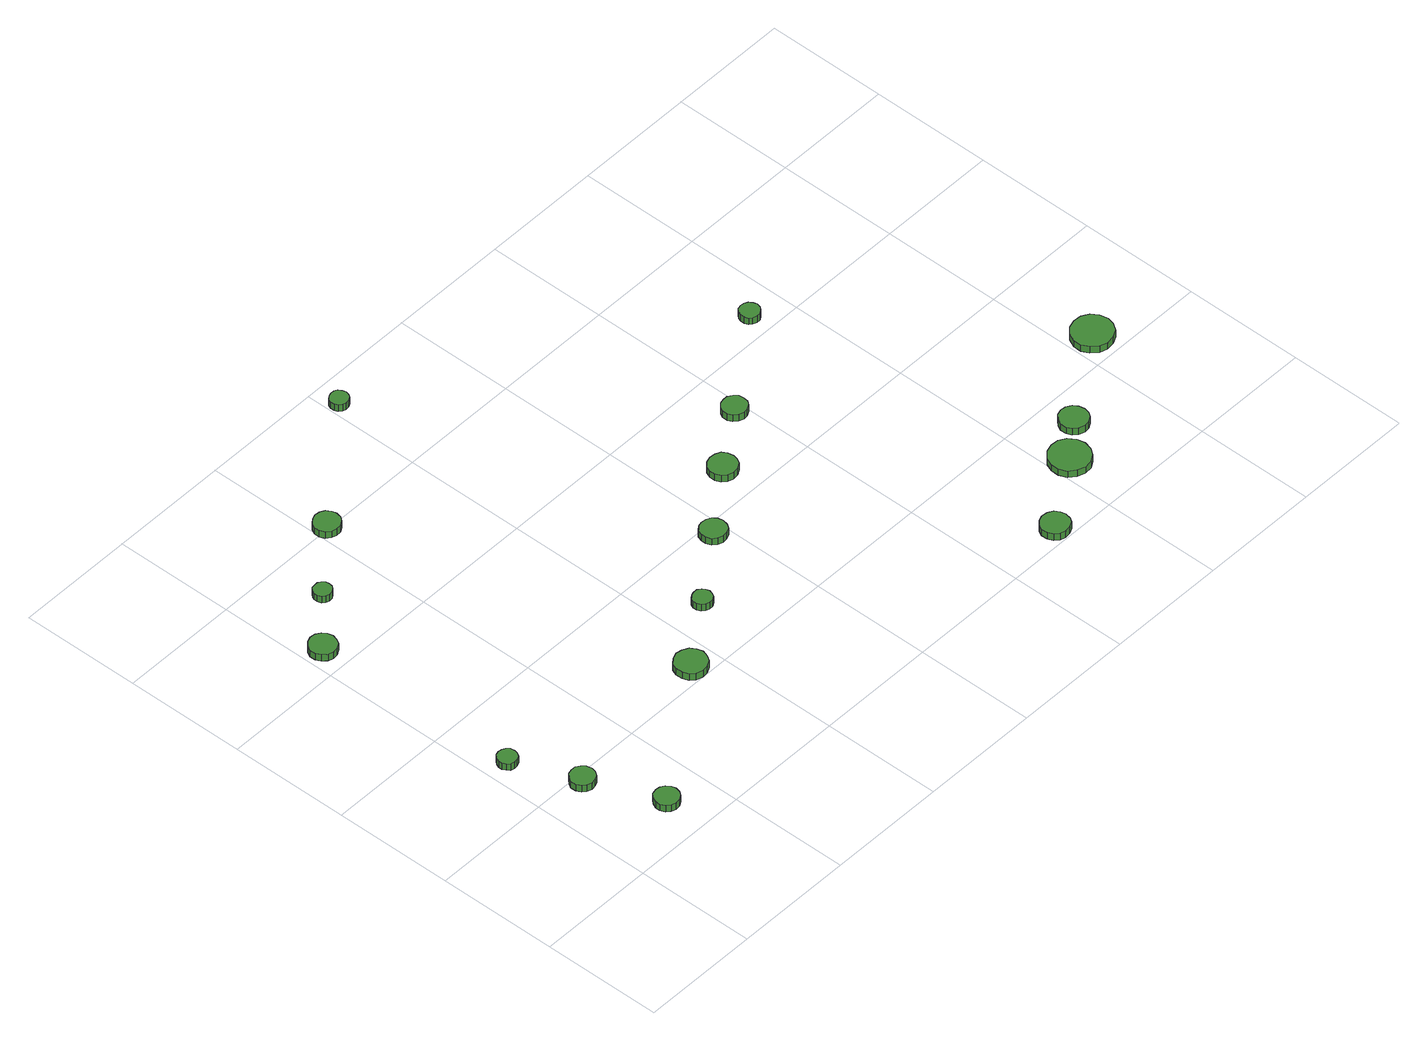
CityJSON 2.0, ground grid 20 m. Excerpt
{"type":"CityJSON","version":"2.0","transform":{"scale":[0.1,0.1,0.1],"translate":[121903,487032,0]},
"CityObjects":{
"tree1":{"type":"SolitaryVegetationObject","attributes":{"function":"something"},"geometry":[{"type":"MultiSurface","lod":"1","boundaries":[[[0,1,2,3,4,5,6,7,8,9,10,11,12,13,14]],[[15,16,17,18,19,20,21,22,23,24,25,26,27,28,29]],[[0,29,28,1]],[[1,28,27,2]],[[2,27,26,3]],[[3,26,25,4]],[[4,25,24,5]],[[5,24,23,6]],[[6,23,22,7]],[[7,22,21,8]],[[8,21,20,9]],[[9,20,19,10]],[[10,19,18,11]],[[11,18,17,12]],[[12,17,16,13]],[[13,16,15,14]],[[14,15,29,0]]]}]},
"tree2":{"type":"SolitaryVegetationObject","attributes":{"function":"something"},"geometry":[{"type":"MultiSurface","lod":"1","boundaries":[[[30,31,32,33,34,35,36,37,38,39,40,41,42,43,44]],[[45,46,47,48,49,50,51,52,53,54,55,56,57,58,59]],[[30,59,58,31]],[[31,58,57,32]],[[32,57,56,33]],[[33,56,55,34]],[[34,55,54,35]],[[35,54,53,36]],[[36,53,52,37]],[[37,52,51,38]],[[38,51,50,39]],[[39,50,49,40]],[[40,49,48,41]],[[41,48,47,42]],[[42,47,46,43]],[[43,46,45,44]],[[44,45,59,30]]]}]},
"tree3":{"type":"SolitaryVegetationObject","attributes":{"function":"something"},"geometry":[{"type":"MultiSurface","lod":"1","boundaries":[[[60,61,62,63,64,65,66,67,68,69,70,71,72,73,74]],[[75,76,77,78,79,80,81,82,83,84,85,86,87,88,89]],[[60,89,88,61]],[[61,88,87,62]],[[62,87,86,63]],[[63,86,85,64]],[[64,85,84,65]],[[65,84,83,66]],[[66,83,82,67]],[[67,82,81,68]],[[68,81,80,69]],[[69,80,79,70]],[[70,79,78,71]],[[71,78,77,72]],[[72,77,76,73]],[[73,76,75,74]],[[74,75,89,60]]]}]},
"tree4":{"type":"SolitaryVegetationObject","attributes":{"function":"something"},"geometry":[{"type":"MultiSurface","lod":"1","boundaries":[[[90,91,92,93,94,95,96,97,98,99,100,101,102,103,104]],[[105,106,107,108,109,110,111,112,113,114,115,116,117,118,119]],[[90,119,118,91]],[[91,118,117,92]],[[92,117,116,93]],[[93,116,115,94]],[[94,115,114,95]],[[95,114,113,96]],[[96,113,112,97]],[[97,112,111,98]],[[98,111,110,99]],[[99,110,109,100]],[[100,109,108,101]],[[101,108,107,102]],[[102,107,106,103]],[[103,106,105,104]],[[104,105,119,90]]]}]},
"tree5":{"type":"SolitaryVegetationObject","attributes":{"function":"something"},"geometry":[{"type":"MultiSurface","lod":"1","boundaries":[[[120,121,122,123,124,125,126,127,128,129,130,131,132,133,134]],[[135,136,137,138,139,140,141,142,143,144,145,146,147,148,149]],[[120,149,148,121]],[[121,148,147,122]],[[122,147,146,123]],[[123,146,145,124]],[[124,145,144,125]],[[125,144,143,126]],[[126,143,142,127]],[[127,142,141,128]],[[128,141,140,129]],[[129,140,139,130]],[[130,139,138,131]],[[131,138,137,132]],[[132,137,136,133]],[[133,136,135,134]],[[134,135,149,120]]]}]},
"tree6":{"type":"SolitaryVegetationObject","attributes":{"function":"something"},"geometry":[{"type":"MultiSurface","lod":"1","boundaries":[[[150,151,152,153,154,155,156,157,158,159,160,161,162,163,164]],[[165,166,167,168,169,170,171,172,173,174,175,176,177,178,179]],[[150,179,178,151]],[[151,178,177,152]],[[152,177,176,153]],[[153,176,175,154]],[[154,175,174,155]],[[155,174,173,156]],[[156,173,172,157]],[[157,172,171,158]],[[158,171,170,159]],[[159,170,169,160]],[[160,169,168,161]],[[161,168,167,162]],[[162,167,166,163]],[[163,166,165,164]],[[164,165,179,150]]]}]},
"tree7":{"type":"SolitaryVegetationObject","attributes":{"function":"something"},"geometry":[{"type":"MultiSurface","lod":"1","boundaries":[[[180,181,182,183,184,185,186,187,188,189,190,191,192,193,194]],[[195,196,197,198,199,200,201,202,203,204,205,206,207,208,209]],[[180,209,208,181]],[[181,208,207,182]],[[182,207,206,183]],[[183,206,205,184]],[[184,205,204,185]],[[185,204,203,186]],[[186,203,202,187]],[[187,202,201,188]],[[188,201,200,189]],[[189,200,199,190]],[[190,199,198,191]],[[191,198,197,192]],[[192,197,196,193]],[[193,196,195,194]],[[194,195,209,180]]]}]},
"tree8":{"type":"SolitaryVegetationObject","attributes":{"function":"something"},"geometry":[{"type":"MultiSurface","lod":"1","boundaries":[[[210,211,212,213,214,215,216,217,218,219,220,221,222,223,224]],[[225,226,227,228,229,230,231,232,233,234,235,236,237,238,239]],[[210,239,238,211]],[[211,238,237,212]],[[212,237,236,213]],[[213,236,235,214]],[[214,235,234,215]],[[215,234,233,216]],[[216,233,232,217]],[[217,232,231,218]],[[218,231,230,219]],[[219,230,229,220]],[[220,229,228,221]],[[221,228,227,222]],[[222,227,226,223]],[[223,226,225,224]],[[224,225,239,210]]]}]},
"tree9":{"type":"SolitaryVegetationObject","attributes":{"function":"something"},"geometry":[{"type":"MultiSurface","lod":"1","boundaries":[[[240,241,242,243,244,245,246,247,248,249,250,251,252,253,254]],[[255,256,257,258,259,260,261,262,263,264,265,266,267,268,269]],[[240,269,268,241]],[[241,268,267,242]],[[242,267,266,243]],[[243,266,265,244]],[[244,265,264,245]],[[245,264,263,246]],[[246,263,262,247]],[[247,262,261,248]],[[248,261,260,249]],[[249,260,259,250]],[[250,259,258,251]],[[251,258,257,252]],[[252,257,256,253]],[[253,256,255,254]],[[254,255,269,240]]]}]},
"tree10":{"type":"SolitaryVegetationObject","attributes":{"function":"something"},"geometry":[{"type":"MultiSurface","lod":"1","boundaries":[[[270,271,272,273,274,275,276,277,278,279,280,281,282,283,284]],[[285,286,287,288,289,290,291,292,293,294,295,296,297,298,299]],[[270,299,298,271]],[[271,298,297,272]],[[272,297,296,273]],[[273,296,295,274]],[[274,295,294,275]],[[275,294,293,276]],[[276,293,292,277]],[[277,292,291,278]],[[278,291,290,279]],[[279,290,289,280]],[[280,289,288,281]],[[281,288,287,282]],[[282,287,286,283]],[[283,286,285,284]],[[284,285,299,270]]]}]},
"tree11":{"type":"SolitaryVegetationObject","attributes":{"function":"something"},"geometry":[{"type":"MultiSurface","lod":"1","boundaries":[[[300,301,302,303,304,305,306,307,308,309,310,311,312,313,314]],[[315,316,317,318,319,320,321,322,323,324,325,326,327,328,329]],[[300,329,328,301]],[[301,328,327,302]],[[302,327,326,303]],[[303,326,325,304]],[[304,325,324,305]],[[305,324,323,306]],[[306,323,322,307]],[[307,322,321,308]],[[308,321,320,309]],[[309,320,319,310]],[[310,319,318,311]],[[311,318,317,312]],[[312,317,316,313]],[[313,316,315,314]],[[314,315,329,300]]]}]},
"tree12":{"type":"SolitaryVegetationObject","attributes":{"function":"something"},"geometry":[{"type":"MultiSurface","lod":"1","boundaries":[[[330,331,332,333,334,335,336,337,338,339,340,341,342,343,344]],[[345,346,347,348,349,350,351,352,353,354,355,356,357,358,359]],[[330,359,358,331]],[[331,358,357,332]],[[332,357,356,333]],[[333,356,355,334]],[[334,355,354,335]],[[335,354,353,336]],[[336,353,352,337]],[[337,352,351,338]],[[338,351,350,339]],[[339,350,349,340]],[[340,349,348,341]],[[341,348,347,342]],[[342,347,346,343]],[[343,346,345,344]],[[344,345,359,330]]]}]},
"tree13":{"type":"SolitaryVegetationObject","attributes":{"function":"something"},"geometry":[{"type":"MultiSurface","lod":"1","boundaries":[[[360,361,362,363,364,365,366,367,368,369,370,371,372,373,374]],[[375,376,377,378,379,380,381,382,383,384,385,386,387,388,389]],[[360,389,388,361]],[[361,388,387,362]],[[362,387,386,363]],[[363,386,385,364]],[[364,385,384,365]],[[365,384,383,366]],[[366,383,382,367]],[[367,382,381,368]],[[368,381,380,369]],[[369,380,379,370]],[[370,379,378,371]],[[371,378,377,372]],[[372,377,376,373]],[[373,376,375,374]],[[374,375,389,360]]]}]},
"tree14":{"type":"SolitaryVegetationObject","attributes":{"function":"something"},"geometry":[{"type":"MultiSurface","lod":"1","boundaries":[[[390,391,392,393,394,395,396,397,398,399,400,401,402,403,404]],[[405,406,407,408,409,410,411,412,413,414,415,416,417,418,419]],[[390,419,418,391]],[[391,418,417,392]],[[392,417,416,393]],[[393,416,415,394]],[[394,415,414,395]],[[395,414,413,396]],[[396,413,412,397]],[[397,412,411,398]],[[398,411,410,399]],[[399,410,409,400]],[[400,409,408,401]],[[401,408,407,402]],[[402,407,406,403]],[[403,406,405,404]],[[404,405,419,390]]]}]},
"tree15":{"type":"SolitaryVegetationObject","attributes":{"function":"something"},"geometry":[{"type":"MultiSurface","lod":"1","boundaries":[[[420,421,422,423,424,425,426,427,428,429,430,431,432,433,434]],[[435,436,437,438,439,440,441,442,443,444,445,446,447,448,449]],[[420,449,448,421]],[[421,448,447,422]],[[422,447,446,423]],[[423,446,445,424]],[[424,445,444,425]],[[425,444,443,426]],[[426,443,442,427]],[[427,442,441,428]],[[428,441,440,429]],[[429,440,439,430]],[[430,439,438,431]],[[431,438,437,432]],[[432,437,436,433]],[[433,436,435,434]],[[434,435,449,420]]]}]},
"tree16":{"type":"SolitaryVegetationObject","attributes":{"function":"something"},"geometry":[{"type":"MultiSurface","lod":"1","boundaries":[[[450,451,452,453,454,455,456,457,458,459,460,461,462,463,464]],[[465,466,467,468,469,470,471,472,473,474,475,476,477,478,479]],[[450,479,478,451]],[[451,478,477,452]],[[452,477,476,453]],[[453,476,475,454]],[[454,475,474,455]],[[455,474,473,456]],[[456,473,472,457]],[[457,472,471,458]],[[458,471,470,459]],[[459,470,469,460]],[[460,469,468,461]],[[461,468,467,462]],[[462,467,466,463]],[[463,466,465,464]],[[464,465,479,450]]]}]},
"tree17":{"type":"SolitaryVegetationObject","attributes":{"function":"something"},"geometry":[{"type":"MultiSurface","lod":"1","boundaries":[[[480,481,482,483,484,485,486,487,488,489,490,491,492,493,494]],[[495,496,497,498,499,500,501,502,503,504,505,506,507,508,509]],[[480,509,508,481]],[[481,508,507,482]],[[482,507,506,483]],[[483,506,505,484]],[[484,505,504,485]],[[485,504,503,486]],[[486,503,502,487]],[[487,502,501,488]],[[488,501,500,489]],[[489,500,499,490]],[[490,499,498,491]],[[491,498,497,492]],[[492,497,496,493]],[[493,496,495,494]],[[494,495,509,480]]]}]}
},
"vertices":[
[49,290,20],[48,297,20],[44,302,20],[38,305,20],[32,306,20],[25,304,20],[21,299,20],[18,293,20],[18,287,20],[21,281,20],[25,276,20],[32,274,20],[38,275,20],[44,278,20],[48,284,20],[48,284,7],[44,278,7],[38,275,7],[32,274,7],[25,276,7],[21,281,7],[18,287,7],[18,293,7],[21,299,7],[25,304,7],[32,306,7],[38,305,7],[44,302,7],[48,297,7],[49,290,7],
[99,186,16],[97,195,16],[92,201,16],[85,206,16],[77,206,16],[69,204,16],[63,198,16],[59,191,16],[59,182,16],[63,174,16],[69,169,16],[77,166,16],[85,167,16],[92,171,16],[97,178,16],[97,178,3],[92,171,3],[85,167,3],[77,166,3],[69,169,3],[63,174,3],[59,182,3],[59,191,3],[63,198,3],[69,204,3],[77,206,3],[85,206,3],[92,201,3],[97,195,3],[99,186,3],
[150,70,15],[148,78,15],[143,85,15],[136,89,15],[128,90,15],[120,88,15],[114,82,15],[110,74,15],[110,66,15],[114,58,15],[120,53,15],[128,50,15],[136,51,15],[143,55,15],[148,62,15],[148,62,2],[143,55,2],[136,51,2],[128,50,2],[120,53,2],[114,58,2],[110,66,2],[110,74,2],[114,82,2],[120,88,2],[128,90,2],[136,89,2],[143,85,2],[148,78,2],[150,70,2],
[53,642,15],[51,651,15],[46,658,15],[38,663,15],[29,664,15],[20,661,15],[13,655,15],[9,646,15],[9,637,15],[13,629,15],[20,622,15],[29,619,15],[38,620,15],[46,625,15],[51,633,15],[51,633,2],[46,625,2],[38,620,2],[29,619,2],[20,622,2],[13,629,2],[9,637,2],[9,646,2],[13,655,2],[20,661,2],[29,664,2],[38,663,2],[46,658,2],[51,651,2],[53,642,2],
[128,716,15],[127,722,15],[123,727,15],[118,730,15],[112,730,15],[106,729,15],[101,724,15],[99,719,15],[99,713,15],[101,707,15],[106,703,15],[112,701,15],[118,702,15],[123,705,15],[127,710,15],[127,710,2],[123,705,2],[118,702,2],[112,701,2],[106,703,2],[101,707,2],[99,713,2],[99,719,2],[101,724,2],[106,729,2],[112,730,2],[118,730,2],[123,727,2],[127,722,2],[128,716,2],
[381,225,17],[378,235,17],[372,244,17],[362,249,17],[352,251,17],[341,247,17],[333,240,17],[329,230,17],[329,219,17],[333,209,17],[341,202,17],[352,199,17],[362,200,17],[372,205,17],[378,214,17],[378,214,4],[372,205,4],[362,200,4],[352,199,4],[341,202,4],[333,209,4],[329,219,4],[329,230,4],[333,240,4],[341,247,4],[352,251,4],[362,249,4],[372,244,4],[378,235,4],[381,225,4],
[239,801,18],[237,809,18],[232,817,18],[224,821,18],[215,822,18],[207,819,18],[200,813,18],[196,805,18],[196,796,18],[200,788,18],[207,782,18],[215,780,18],[224,780,18],[232,785,18],[237,792,18],[237,792,5],[232,785,5],[224,780,5],[215,780,5],[207,782,5],[200,788,5],[196,796,5],[196,805,5],[200,813,5],[207,819,5],[215,822,5],[224,821,5],[232,817,5],[237,809,5],[239,801,5],
[480,301,15],[478,307,15],[475,312,15],[469,316,15],[462,316,15],[456,314,15],[451,310,15],[448,304,15],[448,297,15],[451,291,15],[456,287,15],[462,285,15],[469,285,15],[475,289,15],[478,294,15],[478,294,2],[475,289,2],[469,285,2],[462,285,2],[456,287,2],[451,291,2],[448,297,2],[448,304,2],[451,310,2],[456,314,2],[462,316,2],[469,316,2],[475,312,2],[478,307,2],[480,301,2],
[599,381,15],[597,390,15],[592,397,15],[584,401,15],[575,402,15],[567,400,15],[560,394,15],[557,385,15],[557,377,15],[560,369,15],[567,363,15],[575,360,15],[584,361,15],[592,365,15],[597,372,15],[597,372,2],[592,365,2],[584,361,2],[575,360,2],[567,363,2],[560,369,2],[557,377,2],[557,385,2],[560,394,2],[567,400,2],[575,402,2],[584,401,2],[592,397,2],[597,390,2],[599,381,2],
[432,955,17],[430,961,17],[427,967,17],[421,970,17],[415,970,17],[409,968,17],[404,964,17],[402,958,17],[402,952,17],[404,946,17],[409,942,17],[415,940,17],[421,941,17],[427,944,17],[430,949,17],[430,949,4],[427,944,4],[421,941,4],[415,940,4],[409,942,4],[404,946,4],[402,952,4],[402,958,4],[404,964,4],[409,968,4],[415,970,4],[421,970,4],[427,967,4],[430,961,4],[432,955,4],
[706,457,16],[704,467,16],[699,475,16],[690,479,16],[680,480,16],[671,477,16],[664,471,16],[660,462,16],[660,452,16],[664,443,16],[671,437,16],[680,434,16],[690,435,16],[699,440,16],[704,448,16],[704,448,3],[699,440,3],[690,435,3],[680,434,3],[671,437,3],[664,443,3],[660,452,3],[660,462,3],[664,471,3],[671,477,3],[680,480,3],[690,479,3],[699,475,3],[704,467,3],[706,457,3],
[936,25,14],[934,34,14],[929,42,14],[920,47,14],[910,48,14],[901,45,14],[894,39,14],[890,30,14],[890,20,14],[894,11,14],[901,5,14],[910,2,14],[920,3,14],[929,8,14],[934,15,14],[934,15,1],[929,8,1],[920,3,1],[910,2,1],[901,5,1],[894,11,1],[890,20,1],[890,30,1],[894,39,1],[901,45,1],[910,48,1],[920,47,1],[929,42,1],[934,34,1],[936,25,1],
[804,525,14],[803,534,14],[798,540,14],[790,545,14],[782,545,14],[774,543,14],[768,537,14],[764,530,14],[764,521,14],[768,514,14],[774,508,14],[782,505,14],[790,506,14],[798,510,14],[803,517,14],[803,517,1],[798,510,1],[790,506,1],[782,505,1],[774,508,1],[768,514,1],[764,521,1],[764,530,1],[768,537,1],[774,543,1],[782,545,1],[790,545,1],[798,540,1],[803,534,1],[804,525,1],
[1062,101,14],[1059,114,14],[1051,126,14],[1039,133,14],[1026,134,14],[1013,130,14],[1002,120,14],[997,108,14],[997,94,14],[1002,81,14],[1013,72,14],[1026,68,14],[1039,69,14],[1051,76,14],[1059,87,14],[1059,87,1],[1051,76,1],[1039,69,1],[1026,68,1],[1013,72,1],[1002,81,1],[997,94,1],[997,108,1],[1002,120,1],[1013,130,1],[1026,134,1],[1039,133,1],[1051,126,1],[1059,114,1],[1062,101,1],
[958,637,15],[956,643,15],[952,649,15],[946,652,15],[940,653,15],[933,651,15],[928,646,15],[926,640,15],[926,633,15],[928,627,15],[933,623,15],[940,621,15],[946,621,15],[952,625,15],[956,630,15],[956,630,2],[952,625,2],[946,621,2],[940,621,2],[933,623,2],[928,627,2],[926,633,2],[926,640,2],[928,646,2],[933,651,2],[940,653,2],[946,652,2],[952,649,2],[956,643,2],[958,637,2],
[1113,147,14],[1111,157,14],[1106,165,14],[1097,170,14],[1088,171,14],[1078,168,14],[1071,161,14],[1067,152,14],[1067,142,14],[1071,134,14],[1078,127,14],[1088,124,14],[1097,125,14],[1106,130,14],[1111,138,14],[1111,138,1],[1106,130,1],[1097,125,1],[1088,124,1],[1078,127,1],[1071,134,1],[1067,142,1],[1067,152,1],[1071,161,1],[1078,168,1],[1088,171,1],[1097,170,1],[1106,165,1],[1111,157,1],[1113,147,1],
[1270,243,16],[1267,257,16],[1259,268,16],[1247,275,16],[1233,276,16],[1220,272,16],[1210,263,16],[1204,250,16],[1204,236,16],[1210,224,16],[1220,214,16],[1233,210,16],[1247,212,16],[1259,218,16],[1267,230,16],[1267,230,3],[1259,218,3],[1247,212,3],[1233,210,3],[1220,214,3],[1210,224,3],[1204,236,3],[1204,250,3],[1210,263,3],[1220,272,3],[1233,276,3],[1247,275,3],[1259,268,3],[1267,257,3],[1270,243,3]
]}
